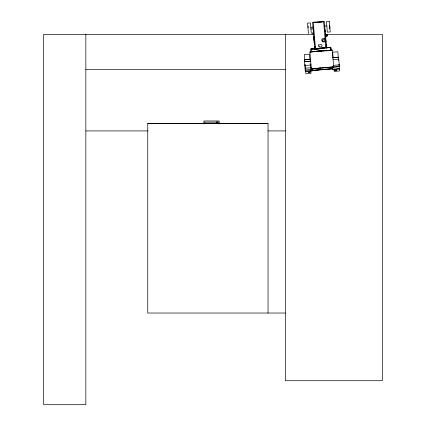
<?xml version="1.0" encoding="UTF-8"?>
<svg xmlns="http://www.w3.org/2000/svg" width="426" height="426" viewBox="0 0 426 426"><rect width="100%" height="100%" fill="white"/><g stroke="black" fill="none" stroke-linecap="round" stroke-linejoin="round"><path stroke-width="0.64" d="M327.392 35.236L327.024 36.018L325.975 35.97A0.863 0.863 0 0 1 325.874 34.751A0.863 0.863 0 0 1 327.088 34.65L327.392 35.236L327.104 34.825M314.66 49.517L322.051 50.529L321.981 50.88M326.934 34.549L326.87 34.847L327.088 34.65L326.683 34.458L325.874 34.751M326.864 36.103L326.002 35.965M326.721 34.857L326.864 34.517L326.119 35.177L326.513 35.741L326.966 35.331L326.438 34.889L326.683 34.458L326.343 34.889M327.088 34.65L327.195 35.869A0.863 0.863 0 0 0 327.088 34.65L327.243 34.815M217.745 122.017L217.026 122.486L216.307 122.017M326.162 34.905L326.46 34.447L325.917 34.927M325.752 34.943L326.241 34.495M319.207 46.04L319.287 46.274M314.207 38.537L313.611 38.249L314.154 37.882M325.267 36.599L325.512 35.96M321.875 50.827L322.008 50.662M327.365 35.108L327.317 35.677M316.96 22.466L312.908 22.663M317.913 22.386L322.131 22.035M310.783 27.333L313.424 27.115M324.282 26.199L326.843 25.986M310.932 29.053L313.142 28.867M312.998 32.099L313.733 32.041M313.163 34.107L313.706 34.064M313.77 36.359L314.196 36.322M313.792 36.647L314.223 36.609M314.297 37.483L313.722 37.531L314.17 42.834L314.739 42.786M325.602 41.418L325.885 41.397M314.351 43.26L314.777 43.223M314.622 46.541L315.054 46.503M314.649 46.828L315.08 46.791M325.986 45.987L326.263 45.896M314.718 47.632L315.144 47.6M326.044 46.684L326.47 46.647M326.55 47.653L314.798 48.639L312.62 22.69L324.372 21.699L326.604 48.213M312.689 49.038L311.614 49.128L311.592 48.846M311.246 49.198L330.177 47.605M330.954 48.255L331.007 50.63M321.854 50.598L314.66 49.464M313.435 51.748L317.349 51.418M318.653 51.306L321.918 51.035M323.222 50.923L327.141 50.598M328.446 50.486L330.406 50.321L330.166 47.467L311.236 49.059L311.475 51.913M309.904 52.084L332.269 50.204M325.97 50.87L327.418 50.747M312.157 68.602L312.359 71.014L305.335 71.605L304.345 59.81L310.73 59.273M304.345 59.81L310.73 59.273M332.371 57.664L338.627 57.137L339.628 69.033L332.743 69.614L332.477 66.419M332.387 57.814L338.643 57.286M304.494 61.642L310.884 61.104M304.51 61.77L310.895 61.237M333.164 59.587L338.798 59.145M304.824 65.513L311.209 64.965M333.643 65.322L339.277 64.88M305.048 68.229L311.438 67.691M316.145 68.346L312.881 68.623L313.03 70.386L331.955 68.794L331.806 67.031M317.45 68.24L320.714 67.963M322.019 67.856L325.933 67.526M327.237 67.42L331.156 67.09M311.305 68.788L333.675 66.909M339.421 66.541L311.315 68.879L309.888 51.929L332.259 50.05L333.68 66.999M332.546 67.212L339.426 66.637M305.197 70.002L312.226 69.411M312.263 69.88L312.301 68.586M313.014 70.242L331.945 68.655M305.288 71.057L312.311 70.471M312.322 70.588L332.685 68.874M337.062 68.506L338.942 68.352M332.711 69.182L339.591 68.607M308.759 71.536L309.521 71.472M309.537 71.685L308.775 71.749L309.063 71.818M335.235 69.619L335.997 69.555M336.013 69.773L335.257 69.837L335.539 69.901M313.925 34.32L43.686 34.32L43.686 404.7L85.85 404.7L85.85 34.32M325.214 34.32L382.314 34.32L382.314 380.716L285.372 380.716L285.372 34.32M85.85 69.678L285.372 69.678M203.958 122.166L219.15 122.166M147.758 123.535L268.045 123.535M207.643 123.657L215.087 123.657M85.85 130.92L147.758 130.92M268.045 130.92L285.372 130.92M285.372 313.03L147.758 313.03L147.758 123.423L268.045 123.423L268.045 313.03M309.159 71.76L308.791 71.893L308.743 71.318M326.604 36.173L326.827 36.125M326.082 35.96L326.167 36.093A0.863 0.863 0 0 0 327.024 36.018M338.223 56.583L337.818 51.78L332.658 52.212L333.057 57.015M338.436 59.166L338.526 60.236M338.883 64.454L338.979 65.609M339.24 68.687L339.431 70.993L334.272 71.424L334.075 69.124M336.364 70.466L335.028 70.578M335.981 69.342L336.029 69.917M335.645 69.949L335.267 69.981L335.219 69.406M329.889 26.162L329.964 27.024M329.522 25.198L329.82 28.75M329.506 28.441L329.532 28.771M331.146 50.55L330.864 47.227L310.506 48.937L310.783 52.217M325.608 34.607L325.752 36.327M324.9 29.634L324.995 30.784M325.043 31.311L325.118 32.216M325.24 33.691L325.523 37.062M325.677 38.883L325.954 42.179M326.103 43.984L326.273 45.96M325.315 36.279L325.421 37.541M325.65 40.316L325.81 42.201M323.92 21.886L323.872 21.311L313.121 22.216L313.169 22.786M323.632 21.763L325.102 39.283M325.214 40.577L325.81 47.717M313.302 22.631L315.485 48.585M313.616 31.082L313.712 32.222M313.472 31.093L313.563 32.163M314.068 38.233L314.191 39.666M314.436 42.579L314.601 44.56M311.305 33.5L310.41 22.887L307.545 23.132L308.435 33.739M308.089 26.151L308.227 27.828M309.83 58.969L309.43 54.166L304.265 54.597L304.814 61.136M310.234 63.772L310.804 70.562M310.847 71.073L311.044 73.379L305.879 73.81L305.687 71.504M309.883 72.377L308.552 72.489M309.5 71.254L309.548 71.829M305.075 64.204L305.644 70.998M219.102 124.057L219.15 120.979L203.958 120.979L203.958 124.057M313.744 33.883A0.719 0.719 0 0 1 312.514 33.665A0.719 0.719 0 0 1 313.318 32.711M324.862 30.709A0.575 0.575 0 0 1 325.709 30.672A0.575 0.575 0 0 1 325.672 31.519A0.575 0.575 0 0 1 324.83 31.407M217.5 122.049A0.591 0.591 0 0 1 216.6 122.049M322.455 40.087C324.42 44.192 325.986 36.758 322.455 40.087M326.902 34.527L326.87 34.847L326.864 34.517M318.621 44.927C317.253 47.893 323.632 47.419 321.864 44.709A0.639 0.639 0 0 0 321.47 44.464L318.621 44.927M326.215 35.209C326.561 36.492 327.243 34.362 326.215 35.209M329.341 21.3L326.47 21.54L327.36 32.152L330.23 31.913L329.341 21.3M309.979 71.792L308.36 71.93L308.408 72.505L310.027 72.367L309.979 71.792M336.46 69.88L334.836 70.013L334.884 70.588L336.508 70.455L336.46 69.88M322.381 41.604A1.869 1.869 0 0 0 325.427 40.507A1.869 1.869 0 0 0 322.956 38.415A1.869 1.869 0 0 0 322.381 41.604"/></g></svg>
